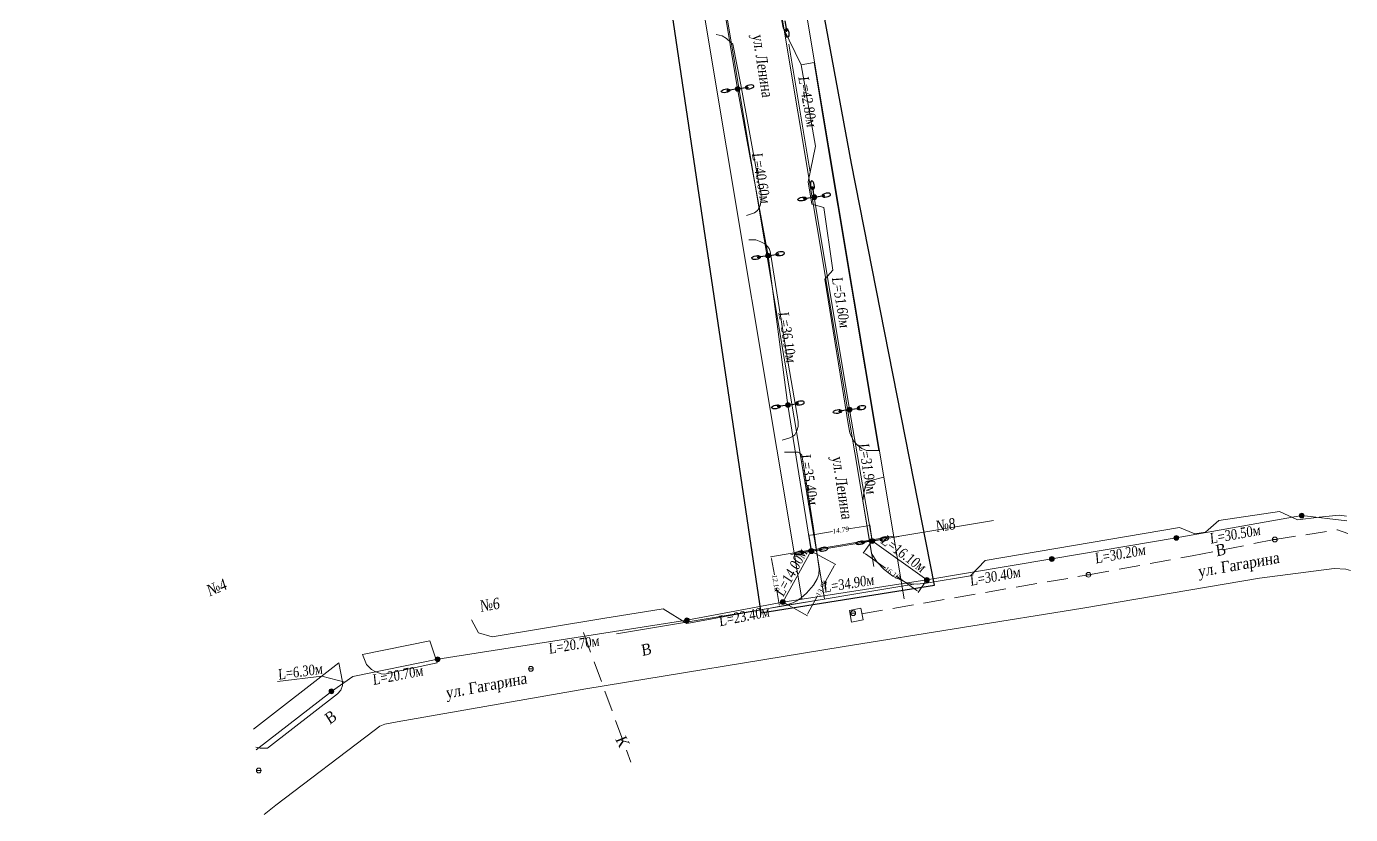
# Model space of a CAD drawing. Extents: x 2474 to 3317, y 1800 to 4862.
# Drawn here: x 2913 to 3230, y 1800.3 to 1989.1 of the extents above; entities that cross this region are included whole.
import ezdxf

# ---------------------------------------------------------------- set-up
doc = ezdxf.new("R2010")
doc.units = 0
doc.header["$MEASUREMENT"] = 0
doc.linetypes.add('DASHED2', pattern=[0.375, 0.25, -0.125])
for name, color, linetype in [('DLXLUM01', 2, 'Continuous'), ('DLXLUM02', 4, 'Continuous'), ('DLXLUM03', 3, 'Continuous'), ('DLXLUMEX', 2, 'Continuous'), ('DLXSCENE', 7, 'Continuous')]:
    doc.layers.add(name, color=color, linetype=linetype)
doc.layers.add('ОСВЕЩЕНИЕ', color=7, linetype='Continuous', lineweight=15)
doc.layers.add('ситуация', color=7, linetype='Continuous', lineweight=15)
doc.styles.add('стиль2', font='times.ttf', dxfattribs={"width": 0.85, "oblique": 5, "height": 1.15})

# ---------------------------------------------------------------- blocks, each defined once
blk = doc.blocks.new('*U0')
for p, q in [((0.16, 0.11), (-0.19, 0.06)), ((-0.19, 0.06), (0.16, 0.11)), ((-0.19, 0.06), (-0.16, -0.11)), ((-0.15, 0.06), (-0.19, 0.06)), ((-0.16, -0.11), (-0.19, 0.06)), ((-0.19, 0.06), (-0.15, 0.06)), ((0.2, 0.12), (-0.15, 0.06)), ((-0.15, 0.06), (0.2, 0.12)), ((-0.15, 0.06), (-0.12, -0.11)), ((-0.12, -0.11), (-0.15, 0.06)), ((0.16, 0.11), (0.2, 0.12)), ((0.2, 0.12), (0.16, 0.11)), ((0.19, -0.06), (0.16, 0.11)), ((0.16, 0.11), (0.19, -0.06)), ((0.23, -0.05), (0.2, 0.12)), ((0.2, 0.12), (0.23, -0.05)), ((-0.16, -0.11), (0.19, -0.06)), ((0.19, -0.06), (-0.16, -0.11)), ((-0.16, -0.11), (-0.12, -0.11)), ((-0.12, -0.11), (-0.16, -0.11)), ((-0.12, -0.11), (0.23, -0.05)), ((0.23, -0.05), (-0.12, -0.11)), ((0.19, -0.06), (0.23, -0.05)), ((0.23, -0.05), (0.19, -0.06))]:
    blk.add_line(p, q)
at = {"color": 1}
blk.add_line((0.04, 0.01), (0.12, -0.49), dxfattribs=at)
at = {"layer": 'DLXLUMEX', "color": 7}
blk.add_text('3', height=0.1, dxfattribs=at).set_placement((0, 0))
blk = doc.blocks.new('*U111')
for p, q in [((0.12, 0.11), (-0.23, 0.05)), ((-0.23, 0.05), (0.12, 0.11)), ((-0.19, 0.05), (-0.23, 0.05)), ((-0.23, 0.05), (-0.2, -0.12)), ((-0.23, 0.05), (-0.19, 0.05)), ((-0.2, -0.12), (-0.23, 0.05)), ((0.16, 0.11), (-0.19, 0.05)), ((-0.19, 0.05), (0.16, 0.11)), ((-0.19, 0.05), (-0.16, -0.11)), ((-0.16, -0.11), (-0.19, 0.05)), ((0.16, 0.11), (0.12, 0.11)), ((0.15, -0.06), (0.12, 0.11)), ((0.12, 0.11), (0.16, 0.11)), ((0.12, 0.11), (0.15, -0.06)), ((0.19, -0.05), (0.16, 0.11)), ((0.16, 0.11), (0.19, -0.05)), ((-0.2, -0.12), (0.15, -0.06)), ((0.15, -0.06), (-0.2, -0.12)), ((-0.16, -0.11), (-0.2, -0.12)), ((-0.2, -0.12), (-0.16, -0.11)), ((-0.16, -0.11), (0.19, -0.05)), ((0.19, -0.05), (-0.16, -0.11)), ((0.15, -0.06), (0.19, -0.05)), ((0.19, -0.05), (0.15, -0.06))]:
    blk.add_line(p, q)
at = {"color": 1}
blk.add_line((-0.04, -0.01), (-0.12, 0.49), dxfattribs=at)
at = {"layer": 'DLXLUMEX', "color": 7}
blk.add_text('2', height=0.1, dxfattribs=at).set_placement((0, 0))
blk = doc.blocks.new('*U220')
for p, q in [((0.16, 0.11), (-0.19, 0.06)), ((-0.19, 0.06), (0.16, 0.11)), ((-0.19, 0.06), (-0.16, -0.11)), ((-0.15, 0.06), (-0.19, 0.06)), ((-0.16, -0.11), (-0.19, 0.06)), ((-0.19, 0.06), (-0.15, 0.06)), ((0.2, 0.12), (-0.15, 0.06)), ((-0.15, 0.06), (0.2, 0.12)), ((-0.15, 0.06), (-0.12, -0.11)), ((-0.12, -0.11), (-0.15, 0.06)), ((0.16, 0.11), (0.2, 0.12)), ((0.2, 0.12), (0.16, 0.11)), ((0.19, -0.06), (0.16, 0.11)), ((0.16, 0.11), (0.19, -0.06)), ((0.23, -0.05), (0.2, 0.12)), ((0.2, 0.12), (0.23, -0.05)), ((-0.16, -0.11), (0.19, -0.06)), ((0.19, -0.06), (-0.16, -0.11)), ((-0.16, -0.11), (-0.12, -0.11)), ((-0.12, -0.11), (-0.16, -0.11)), ((-0.12, -0.11), (0.23, -0.05)), ((0.23, -0.05), (-0.12, -0.11)), ((0.19, -0.06), (0.23, -0.05)), ((0.23, -0.05), (0.19, -0.06))]:
    blk.add_line(p, q)
at = {"color": 1}
blk.add_line((0.04, 0.01), (0.12, -0.49), dxfattribs=at)
at = {"layer": 'DLXLUMEX', "color": 7}
blk.add_text('2', height=0.1, dxfattribs=at).set_placement((0, 0))
blk = doc.blocks.new('*U231')
for p, q in [((0.12, 0.11), (-0.23, 0.05)), ((-0.23, 0.05), (0.12, 0.11)), ((-0.23, 0.05), (-0.2, -0.12)), ((-0.19, 0.05), (-0.23, 0.05)), ((-0.23, 0.05), (-0.19, 0.05)), ((-0.2, -0.12), (-0.23, 0.05)), ((0.16, 0.11), (-0.19, 0.05)), ((-0.19, 0.05), (0.16, 0.11)), ((-0.19, 0.05), (-0.16, -0.11)), ((-0.16, -0.11), (-0.19, 0.05)), ((0.16, 0.11), (0.12, 0.11)), ((0.15, -0.06), (0.12, 0.11)), ((0.12, 0.11), (0.16, 0.11)), ((0.12, 0.11), (0.15, -0.06)), ((0.19, -0.05), (0.16, 0.11)), ((0.16, 0.11), (0.19, -0.05)), ((-0.2, -0.12), (0.15, -0.06)), ((0.15, -0.06), (-0.2, -0.12)), ((-0.16, -0.11), (-0.2, -0.12)), ((-0.2, -0.12), (-0.16, -0.11)), ((-0.16, -0.11), (0.19, -0.05)), ((0.19, -0.05), (-0.16, -0.11)), ((0.15, -0.06), (0.19, -0.05)), ((0.19, -0.05), (0.15, -0.06))]:
    blk.add_line(p, q)
at = {"color": 1}
blk.add_line((-0.04, -0.01), (-0.12, 0.49), dxfattribs=at)
at = {"layer": 'DLXLUMEX', "color": 7}
blk.add_text('3', height=0.1, dxfattribs=at).set_placement((0, 0))
blk = doc.blocks.new('*U242')
for p, q in [((0.16, 0.11), (-0.19, 0.06)), ((-0.19, 0.06), (0.16, 0.11)), ((-0.19, 0.06), (-0.16, -0.11)), ((-0.15, 0.06), (-0.19, 0.06)), ((-0.16, -0.11), (-0.19, 0.06)), ((-0.19, 0.06), (-0.15, 0.06)), ((0.2, 0.12), (-0.15, 0.06)), ((-0.15, 0.06), (0.2, 0.12)), ((-0.15, 0.06), (-0.12, -0.11)), ((-0.12, -0.11), (-0.15, 0.06)), ((0.16, 0.11), (0.2, 0.12)), ((0.2, 0.12), (0.16, 0.11)), ((0.19, -0.06), (0.16, 0.11)), ((0.16, 0.11), (0.19, -0.06)), ((0.23, -0.05), (0.2, 0.12)), ((0.2, 0.12), (0.23, -0.05)), ((-0.16, -0.11), (0.19, -0.06)), ((0.19, -0.06), (-0.16, -0.11)), ((-0.16, -0.11), (-0.12, -0.11)), ((-0.12, -0.11), (-0.16, -0.11)), ((-0.12, -0.11), (0.23, -0.05)), ((0.23, -0.05), (-0.12, -0.11)), ((0.19, -0.06), (0.23, -0.05)), ((0.23, -0.05), (0.19, -0.06))]:
    blk.add_line(p, q)
at = {"color": 1}
blk.add_line((0.04, 0.01), (0.12, -0.49), dxfattribs=at)
at = {"layer": 'DLXLUMEX', "color": 7}
blk.add_text('2', height=0.1, dxfattribs=at).set_placement((0, 0))
blk = doc.blocks.new('*U253')
for p, q in [((0.12, 0.11), (-0.23, 0.05)), ((-0.23, 0.05), (0.12, 0.11)), ((-0.23, 0.05), (-0.2, -0.12)), ((-0.19, 0.05), (-0.23, 0.05)), ((-0.23, 0.05), (-0.19, 0.05)), ((-0.2, -0.12), (-0.23, 0.05)), ((0.16, 0.11), (-0.19, 0.05)), ((-0.19, 0.05), (0.16, 0.11)), ((-0.19, 0.05), (-0.16, -0.11)), ((-0.16, -0.11), (-0.19, 0.05)), ((0.16, 0.11), (0.12, 0.11)), ((0.15, -0.06), (0.12, 0.11)), ((0.12, 0.11), (0.16, 0.11)), ((0.12, 0.11), (0.15, -0.06)), ((0.19, -0.05), (0.16, 0.11)), ((0.16, 0.11), (0.19, -0.05)), ((-0.2, -0.12), (0.15, -0.06)), ((0.15, -0.06), (-0.2, -0.12)), ((-0.16, -0.11), (-0.2, -0.12)), ((-0.2, -0.12), (-0.16, -0.11)), ((-0.16, -0.11), (0.19, -0.05)), ((0.19, -0.05), (-0.16, -0.11)), ((0.15, -0.06), (0.19, -0.05)), ((0.19, -0.05), (0.15, -0.06))]:
    blk.add_line(p, q)
at = {"color": 1}
blk.add_line((-0.04, -0.01), (-0.12, 0.49), dxfattribs=at)
at = {"layer": 'DLXLUMEX', "color": 7}
blk.add_text('3', height=0.1, dxfattribs=at).set_placement((0, 0))
blk = doc.blocks.new('*U264')
for p, q in [((0.16, 0.11), (-0.19, 0.06)), ((-0.19, 0.06), (0.16, 0.11)), ((-0.19, 0.06), (-0.16, -0.11)), ((-0.15, 0.06), (-0.19, 0.06)), ((-0.16, -0.11), (-0.19, 0.06)), ((-0.19, 0.06), (-0.15, 0.06)), ((0.2, 0.12), (-0.15, 0.06)), ((-0.15, 0.06), (0.2, 0.12)), ((-0.15, 0.06), (-0.12, -0.11)), ((-0.12, -0.11), (-0.15, 0.06)), ((0.16, 0.11), (0.2, 0.12)), ((0.2, 0.12), (0.16, 0.11)), ((0.19, -0.06), (0.16, 0.11)), ((0.16, 0.11), (0.19, -0.06)), ((0.23, -0.05), (0.2, 0.12)), ((0.2, 0.12), (0.23, -0.05)), ((-0.16, -0.11), (0.19, -0.06)), ((0.19, -0.06), (-0.16, -0.11)), ((-0.16, -0.11), (-0.12, -0.11)), ((-0.12, -0.11), (-0.16, -0.11)), ((-0.12, -0.11), (0.23, -0.05)), ((0.23, -0.05), (-0.12, -0.11)), ((0.19, -0.06), (0.23, -0.05)), ((0.23, -0.05), (0.19, -0.06))]:
    blk.add_line(p, q)
at = {"color": 1}
blk.add_line((0.04, 0.01), (0.12, -0.49), dxfattribs=at)
at = {"layer": 'DLXLUMEX', "color": 7}
blk.add_text('3', height=0.1, dxfattribs=at).set_placement((0, 0))
blk = doc.blocks.new('*U275')
for p, q in [((0.12, 0.11), (-0.23, 0.05)), ((-0.23, 0.05), (0.12, 0.11)), ((-0.19, 0.05), (-0.23, 0.05)), ((-0.23, 0.05), (-0.2, -0.12)), ((-0.23, 0.05), (-0.19, 0.05)), ((-0.2, -0.12), (-0.23, 0.05)), ((0.16, 0.11), (-0.19, 0.05)), ((-0.19, 0.05), (0.16, 0.11)), ((-0.19, 0.05), (-0.16, -0.11)), ((-0.16, -0.11), (-0.19, 0.05)), ((0.16, 0.11), (0.12, 0.11)), ((0.15, -0.06), (0.12, 0.11)), ((0.12, 0.11), (0.16, 0.11)), ((0.12, 0.11), (0.15, -0.06)), ((0.19, -0.05), (0.16, 0.11)), ((0.16, 0.11), (0.19, -0.05)), ((-0.2, -0.12), (0.15, -0.06)), ((0.15, -0.06), (-0.2, -0.12)), ((-0.16, -0.11), (-0.2, -0.12)), ((-0.2, -0.12), (-0.16, -0.11)), ((-0.16, -0.11), (0.19, -0.05)), ((0.19, -0.05), (-0.16, -0.11)), ((0.15, -0.06), (0.19, -0.05)), ((0.19, -0.05), (0.15, -0.06))]:
    blk.add_line(p, q)
at = {"color": 1}
blk.add_line((-0.04, -0.01), (-0.12, 0.49), dxfattribs=at)
at = {"layer": 'DLXLUMEX', "color": 7}
blk.add_text('2', height=0.1, dxfattribs=at).set_placement((0, 0))
blk = doc.blocks.new('*U286')
for p, q in [((0.24, 0.12), (-0.27, 0.04)), ((-0.27, 0.04), (0.24, 0.12)), ((-0.23, 0.05), (-0.27, 0.04)), ((-0.27, 0.04), (-0.23, 0.05)), ((-0.27, 0.04), (-0.24, -0.12)), ((-0.24, -0.12), (-0.27, 0.04)), ((0.28, 0.13), (-0.23, 0.05)), ((-0.23, 0.05), (0.28, 0.13)), ((-0.23, 0.05), (-0.21, -0.12)), ((-0.21, -0.12), (-0.23, 0.05)), ((0.24, 0.12), (0.28, 0.13)), ((0.28, 0.13), (0.24, 0.12)), ((0.27, -0.04), (0.24, 0.12)), ((0.24, 0.12), (0.27, -0.04)), ((0.31, -0.04), (0.28, 0.13)), ((0.28, 0.13), (0.31, -0.04)), ((-0.24, -0.12), (0.27, -0.04)), ((0.27, -0.04), (-0.24, -0.12)), ((-0.24, -0.12), (-0.21, -0.12)), ((-0.21, -0.12), (-0.24, -0.12)), ((-0.21, -0.12), (0.31, -0.04)), ((0.31, -0.04), (-0.21, -0.12)), ((0.27, -0.04), (0.31, -0.04)), ((0.31, -0.04), (0.27, -0.04))]:
    blk.add_line(p, q)
at = {"color": 1}
blk.add_line((0.04, 0.01), (0.12, -0.49), dxfattribs=at)
at = {"layer": 'DLXLUMEX', "color": 7}
blk.add_text('1', height=0.1, dxfattribs=at).set_placement((0, 0))
blk = doc.blocks.new('*U1')
for p, q in [((0.12, 0.11), (-0.23, 0.05)), ((-0.23, 0.05), (0.12, 0.11)), ((-0.19, 0.05), (-0.23, 0.05)), ((-0.23, 0.05), (-0.2, -0.12)), ((-0.23, 0.05), (-0.19, 0.05)), ((-0.2, -0.12), (-0.23, 0.05)), ((0.16, 0.11), (-0.19, 0.05)), ((-0.19, 0.05), (0.16, 0.11)), ((-0.19, 0.05), (-0.16, -0.11)), ((-0.16, -0.11), (-0.19, 0.05)), ((0.16, 0.11), (0.12, 0.11)), ((0.15, -0.06), (0.12, 0.11)), ((0.12, 0.11), (0.16, 0.11)), ((0.12, 0.11), (0.15, -0.06)), ((0.19, -0.05), (0.16, 0.11)), ((0.16, 0.11), (0.19, -0.05)), ((-0.2, -0.12), (0.15, -0.06)), ((0.15, -0.06), (-0.2, -0.12)), ((-0.16, -0.11), (-0.2, -0.12)), ((-0.2, -0.12), (-0.16, -0.11)), ((-0.16, -0.11), (0.19, -0.05)), ((0.19, -0.05), (-0.16, -0.11)), ((0.15, -0.06), (0.19, -0.05)), ((0.19, -0.05), (0.15, -0.06))]:
    blk.add_line(p, q)
at = {"color": 1}
blk.add_line((-0.04, -0.01), (-0.12, 0.49), dxfattribs=at)
at = {"layer": 'DLXLUMEX', "color": 7}
blk.add_text('2', height=0.1, dxfattribs=at).set_placement((0, 0))
blk = doc.blocks.new('*U12')
for p, q in [((0.16, 0.11), (-0.19, 0.06)), ((-0.19, 0.06), (0.16, 0.11)), ((-0.19, 0.06), (-0.16, -0.11)), ((-0.15, 0.06), (-0.19, 0.06)), ((-0.16, -0.11), (-0.19, 0.06)), ((-0.19, 0.06), (-0.15, 0.06)), ((0.2, 0.12), (-0.15, 0.06)), ((-0.15, 0.06), (0.2, 0.12)), ((-0.15, 0.06), (-0.12, -0.11)), ((-0.12, -0.11), (-0.15, 0.06)), ((0.16, 0.11), (0.2, 0.12)), ((0.2, 0.12), (0.16, 0.11)), ((0.19, -0.06), (0.16, 0.11)), ((0.16, 0.11), (0.19, -0.06)), ((0.23, -0.05), (0.2, 0.12)), ((0.2, 0.12), (0.23, -0.05)), ((-0.16, -0.11), (0.19, -0.06)), ((0.19, -0.06), (-0.16, -0.11)), ((-0.16, -0.11), (-0.12, -0.11)), ((-0.12, -0.11), (-0.16, -0.11)), ((-0.12, -0.11), (0.23, -0.05)), ((0.23, -0.05), (-0.12, -0.11)), ((0.19, -0.06), (0.23, -0.05)), ((0.23, -0.05), (0.19, -0.06))]:
    blk.add_line(p, q)
at = {"color": 1}
blk.add_line((0.04, 0.01), (0.12, -0.49), dxfattribs=at)
at = {"layer": 'DLXLUMEX', "color": 7}
blk.add_text('2', height=0.1, dxfattribs=at).set_placement((0, 0))
blk = doc.blocks.new('*U23')
for p, q in [((0.05, 0.23), (-0.12, 0.2)), ((-0.12, 0.2), (0.05, 0.23)), ((-0.12, 0.2), (-0.06, -0.15)), ((-0.11, 0.16), (-0.12, 0.2)), ((-0.12, 0.2), (-0.11, 0.16)), ((-0.06, -0.15), (-0.12, 0.2)), ((0.06, 0.19), (-0.11, 0.16)), ((-0.11, 0.16), (0.06, 0.19)), ((-0.11, 0.16), (-0.06, -0.19)), ((-0.06, -0.19), (-0.11, 0.16)), ((0.06, 0.19), (0.05, 0.23)), ((0.05, 0.23), (0.06, 0.19)), ((0.1, -0.13), (0.05, 0.23)), ((0.05, 0.23), (0.1, -0.13)), ((0.11, -0.16), (0.06, 0.19)), ((0.06, 0.19), (0.11, -0.16)), ((-0.06, -0.15), (0.1, -0.13)), ((0.1, -0.13), (-0.06, -0.15)), ((-0.06, -0.15), (-0.06, -0.19)), ((-0.06, -0.19), (-0.06, -0.15)), ((-0.06, -0.19), (0.11, -0.16)), ((0.11, -0.16), (-0.06, -0.19)), ((0.11, -0.16), (0.1, -0.13)), ((0.1, -0.13), (0.11, -0.16))]:
    blk.add_line(p, q)
at = {"color": 1}
blk.add_line((-0.01, 0.04), (0.49, 0.11), dxfattribs=at)
at = {"layer": 'DLXLUMEX', "color": 7}
blk.add_text('3', height=0.1, dxfattribs=at).set_placement((0, 0))
blk = doc.blocks.new('*U34')
for p, q in [((0.25, 0.13), (-0.28, 0.04)), ((-0.28, 0.04), (0.25, 0.13)), ((-0.25, 0.05), (-0.28, 0.04)), ((-0.28, 0.04), (-0.25, 0.05)), ((-0.28, 0.04), (-0.25, -0.13)), ((-0.25, -0.13), (-0.28, 0.04)), ((0.28, 0.13), (-0.25, 0.05)), ((-0.25, 0.05), (0.28, 0.13)), ((-0.25, 0.05), (-0.22, -0.12)), ((-0.22, -0.12), (-0.25, 0.05)), ((0.28, -0.04), (0.25, 0.13)), ((0.25, 0.13), (0.28, 0.13)), ((0.28, 0.13), (0.25, 0.13)), ((0.25, 0.13), (0.28, -0.04)), ((0.31, -0.04), (0.28, 0.13)), ((0.28, 0.13), (0.31, -0.04)), ((-0.25, -0.13), (0.28, -0.04)), ((0.28, -0.04), (-0.25, -0.13)), ((-0.25, -0.13), (-0.22, -0.12)), ((-0.22, -0.12), (-0.25, -0.13)), ((-0.22, -0.12), (0.31, -0.04)), ((0.31, -0.04), (-0.22, -0.12)), ((0.28, -0.04), (0.31, -0.04)), ((0.31, -0.04), (0.28, -0.04))]:
    blk.add_line(p, q)
at = {"color": 1}
blk.add_line((0.03, 0), (0.11, -0.49), dxfattribs=at)
at = {"layer": 'DLXLUMEX', "color": 7}
blk.add_text('1', height=0.1, dxfattribs=at).set_placement((0, 0))
blk = doc.blocks.new('*U45')
for p, q in [((0.12, 0.11), (-0.23, 0.05)), ((-0.23, 0.05), (0.12, 0.11)), ((-0.19, 0.05), (-0.23, 0.05)), ((-0.23, 0.05), (-0.2, -0.12)), ((-0.23, 0.05), (-0.19, 0.05)), ((-0.2, -0.12), (-0.23, 0.05)), ((0.16, 0.11), (-0.19, 0.05)), ((-0.19, 0.05), (0.16, 0.11)), ((-0.19, 0.05), (-0.16, -0.11)), ((-0.16, -0.11), (-0.19, 0.05)), ((0.16, 0.11), (0.12, 0.11)), ((0.15, -0.06), (0.12, 0.11)), ((0.12, 0.11), (0.16, 0.11)), ((0.12, 0.11), (0.15, -0.06)), ((0.19, -0.05), (0.16, 0.11)), ((0.16, 0.11), (0.19, -0.05)), ((-0.2, -0.12), (0.15, -0.06)), ((0.15, -0.06), (-0.2, -0.12)), ((-0.16, -0.11), (-0.2, -0.12)), ((-0.2, -0.12), (-0.16, -0.11)), ((-0.16, -0.11), (0.19, -0.05)), ((0.19, -0.05), (-0.16, -0.11)), ((0.15, -0.06), (0.19, -0.05)), ((0.19, -0.05), (0.15, -0.06))]:
    blk.add_line(p, q)
at = {"color": 1}
blk.add_line((-0.04, -0.01), (-0.12, 0.49), dxfattribs=at)
at = {"layer": 'DLXLUMEX', "color": 7}
blk.add_text('2', height=0.1, dxfattribs=at).set_placement((0, 0))
blk = doc.blocks.new('*U187')
for p, q in [((0.2, 0.12), (-0.31, 0.03)), ((-0.31, 0.03), (0.2, 0.12)), ((-0.27, 0.04), (-0.31, 0.03)), ((-0.31, 0.03), (-0.27, 0.04)), ((-0.31, 0.03), (-0.28, -0.13)), ((-0.28, -0.13), (-0.31, 0.03)), ((0.24, 0.13), (-0.27, 0.04)), ((-0.27, 0.04), (0.24, 0.13)), ((-0.27, 0.04), (-0.24, -0.13)), ((-0.24, -0.13), (-0.27, 0.04)), ((0.24, 0.13), (0.2, 0.12)), ((0.2, 0.12), (0.24, 0.13)), ((0.23, -0.05), (0.2, 0.12)), ((0.2, 0.12), (0.23, -0.05)), ((0.27, -0.04), (0.24, 0.13)), ((0.24, 0.13), (0.27, -0.04)), ((-0.28, -0.13), (0.23, -0.05)), ((0.23, -0.05), (-0.28, -0.13)), ((-0.24, -0.13), (-0.28, -0.13)), ((-0.28, -0.13), (-0.24, -0.13)), ((-0.24, -0.13), (0.27, -0.04)), ((0.27, -0.04), (-0.24, -0.13)), ((0.23, -0.05), (0.27, -0.04)), ((0.27, -0.04), (0.23, -0.05))]:
    blk.add_line(p, q)
at = {"color": 1}
blk.add_line((-0.04, -0.01), (-0.12, 0.49), dxfattribs=at)
at = {"layer": 'DLXLUMEX', "color": 7}
blk.add_text('1', height=0.1, dxfattribs=at).set_placement((0, 0))
blk = doc.blocks.new('*U188')
for p, q in [((0.05, 0.19), (-0.11, 0.16)), ((-0.11, 0.16), (0.05, 0.19)), ((-0.11, 0.16), (-0.05, -0.19)), ((-0.05, -0.19), (-0.11, 0.16)), ((-0.11, 0.16), (-0.11, 0.12)), ((-0.11, 0.12), (-0.11, 0.16)), ((0.06, 0.15), (-0.11, 0.12)), ((-0.11, 0.12), (0.06, 0.15)), ((-0.11, 0.12), (-0.05, -0.23)), ((-0.05, -0.23), (-0.11, 0.12)), ((0.11, -0.16), (0.05, 0.19)), ((0.06, 0.15), (0.05, 0.19)), ((0.05, 0.19), (0.11, -0.16)), ((0.05, 0.19), (0.06, 0.15)), ((0.12, -0.2), (0.06, 0.15)), ((0.06, 0.15), (0.12, -0.2)), ((-0.05, -0.19), (0.11, -0.16)), ((0.11, -0.16), (-0.05, -0.19)), ((-0.05, -0.19), (-0.05, -0.23)), ((-0.05, -0.23), (-0.05, -0.19)), ((-0.05, -0.23), (0.12, -0.2)), ((0.12, -0.2), (-0.05, -0.23)), ((0.11, -0.16), (0.12, -0.2)), ((0.12, -0.2), (0.11, -0.16))]:
    blk.add_line(p, q)
at = {"color": 1}
blk.add_line((0.01, -0.04), (-0.49, -0.12), dxfattribs=at)
at = {"layer": 'DLXLUMEX', "color": 7}
blk.add_text('3', height=0.1, dxfattribs=at).set_placement((0, 0))
blk = doc.blocks.new('*U218')
for p, q in [((3110.56, 1956.31), (3085.4, 2091.91)), ((3064.23, 2014.6), (3088.78, 1848.62)), ((3130.38, 1855.24), (3110.56, 1956.31)), ((3088.78, 1848.62), (3130.38, 1855.24))]:
    blk.add_line(p, q)

msp = doc.modelspace()

# ---------------------------------------------------------------- hatches: boundary and pattern name
at = {"layer": 'ОСВЕЩЕНИЕ', "linetype": 'Continuous', "lineweight": 18}
h = msp.add_hatch(color=7, dxfattribs=at)
edge = h.paths.add_edge_path()
edge.add_arc((3083.26, 1974.18), 0.572, 0, 360)
h = msp.add_hatch(color=7, dxfattribs=at)
edge = h.paths.add_edge_path()
edge.add_arc((3101.62, 1948.24), 0.572, 0, 360)
h = msp.add_hatch(color=7, dxfattribs=at)
edge = h.paths.add_edge_path()
edge.add_arc((3090.54, 1934.21), 0.572, 0, 360)
h = msp.add_hatch(color=7, dxfattribs=at)
edge = h.paths.add_edge_path()
edge.add_arc((3095.31, 1898.43), 0.572, 0, 360)
h = msp.add_hatch(color=7, dxfattribs=at)
edge = h.paths.add_edge_path()
edge.add_arc((3110.04, 1897.32), 0.572, 0, 360)
h = msp.add_hatch(color=7, dxfattribs=at)
edge = h.paths.add_edge_path()
edge.add_arc((3218.34, 1871.93), 0.572, 0, 360)
h = msp.add_hatch(color=7, dxfattribs=at)
edge = h.paths.add_edge_path()
edge.add_arc((3115.45, 1865.85), 0.572, 0, 360)
h = msp.add_hatch(color=7, dxfattribs=at)
edge = h.paths.add_edge_path()
edge.add_arc((3188.29, 1866.59), 0.572, 0, 360)
h = msp.add_hatch(color=7, dxfattribs=at)
edge = h.paths.add_edge_path()
edge.add_arc((3100.83, 1863.46), 0.572, 0, 360)
h = msp.add_hatch(color=7, dxfattribs=at)
edge = h.paths.add_edge_path()
edge.add_arc((3158.5, 1861.54), 0.572, 0, 360)
h = msp.add_hatch(color=7, dxfattribs=at)
edge = h.paths.add_edge_path()
edge.add_arc((3128.56, 1856.5), 0.572, 0, 360)
h = msp.add_hatch(color=7, dxfattribs=at)
edge = h.paths.add_edge_path()
edge.add_arc((3094.09, 1851.2), 0.572, 0, 360)
h = msp.add_hatch(color=7, dxfattribs=at)
edge = h.paths.add_edge_path()
edge.add_arc((3071.11, 1846.86), 0.572, 0, 360)
h = msp.add_hatch(color=7, dxfattribs=at)
edge = h.paths.add_edge_path()
edge.add_arc((3011.44, 1837.51), 0.572, 0, 360)
h = msp.add_hatch(color=7, dxfattribs=at)
edge = h.paths.add_edge_path()
edge.add_arc((2986, 1829.82), 0.572, 0, 360)

# ---------------------------------------------------------------- linework, layer by layer
at = {"layer": 'ОСВЕЩЕНИЕ', "color": 1, "linetype": 'Continuous'}
for p, q in [((3083.26, 1974.18), (3074.49, 2027.16)), ((3095.53, 1984.89), (3100.64, 1954.2)), ((3090.54, 1934.21), (3083.26, 1974.18)), ((3101.62, 1948.24), (3110.04, 1897.32)), ((3095.31, 1898.43), (3090.54, 1934.21)), ((3100.83, 1863.46), (3095.31, 1898.43)), ((3110.04, 1897.32), (3115.45, 1865.85))]:
    msp.add_line(p, q, dxfattribs=at)
at = {"layer": 'ОСВЕЩЕНИЕ', "color": 7, "linetype": 'Continuous'}
for p, q in [((3188.29, 1866.59), (3218.34, 1871.93)), ((3218.34, 1871.93), (3229.12, 1870.69)), ((3128.56, 1856.5), (3115.45, 1865.85)), ((3158.5, 1861.54), (3188.29, 1866.59)), ((3094.09, 1851.2), (3100.83, 1863.46)), ((3128.56, 1856.5), (3158.5, 1861.54)), ((3094.09, 1851.2), (3128.56, 1856.5)), ((3071.11, 1846.86), (3094.09, 1851.2)), ((3011.44, 1837.51), (3071.11, 1846.86)), ((2991.14, 1833.37), (3011.44, 1837.51)), ((2973.09, 1832.21), (2983.66, 1833.45)), ((2983.66, 1833.45), (2989.17, 1832.01)), ((2986, 1829.82), (2991.14, 1833.37)), ((2967.97, 1815.82), (2986, 1829.82))]:
    msp.add_line(p, q, dxfattribs=at)
at = {"layer": 'ОСВЕЩЕНИЕ', "color": 7, "linetype": 'Continuous', "lineweight": 18}
for centre in [(3083.26, 1974.18), (3083.26, 1974.18), (3101.62, 1948.24), (3101.62, 1948.24), (3101.62, 1948.24), (3101.62, 1948.24), (3101.62, 1948.24), (3101.62, 1948.24), (3090.54, 1934.21), (3090.54, 1934.21), (3090.54, 1934.21), (3090.54, 1934.21), (3090.54, 1934.21), (3090.54, 1934.21), (3095.31, 1898.43), (3095.31, 1898.43), (3095.31, 1898.43), (3095.31, 1898.43), (3095.31, 1898.43), (3095.31, 1898.43), (3110.04, 1897.32), (3110.04, 1897.32), (3110.04, 1897.32), (3110.04, 1897.32), (3110.04, 1897.32), (3110.04, 1897.32), (3218.34, 1871.93), (3218.34, 1871.93), (3115.45, 1865.85), (3115.45, 1865.85), (3115.45, 1865.85), (3115.45, 1865.85), (3115.51, 1865.86), (3115.51, 1865.86), (3115.51, 1865.86), (3115.51, 1865.86), (3188.29, 1866.59), (3188.29, 1866.59), (3100.83, 1863.46), (3100.83, 1863.46), (3100.93, 1863.41), (3100.93, 1863.41), (3100.93, 1863.41), (3100.93, 1863.41), (3158.5, 1861.54), (3158.5, 1861.54), (3128.56, 1856.5), (3128.56, 1856.5), (3094.09, 1851.2), (3094.09, 1851.2), (3071.11, 1846.86), (3071.11, 1846.86), (3011.44, 1837.51), (3011.44, 1837.51), (2986, 1829.82), (2986, 1829.82)]:
    msp.add_circle(centre, 0.572, dxfattribs=at)
at = {"layer": 'ситуация', "color": 4}
for p, q in [((3098.64, 1851.95), (2595.93, 4861.51)), ((3098.64, 1851.95), (2595.93, 4861.51)), ((3104.02, 1851.95), (2601.35, 4861.27)), ((3115.86, 1859.76), (2614.6, 4860.67)), ((3115.86, 1859.76), (2614.6, 4860.67)), ((3123.17, 1851.95), (2620.65, 4860.4)), ((3123.17, 1851.95), (2620.65, 4860.4)), ((3096.79, 1863.01), (3120.66, 1867)), ((3101.96, 1863.87), (3091.15, 1862.07)), ((3091.4, 1861.6), (3092.05, 1857.76)), ((3054.23, 1843.63), (3125.48, 1855.53)), ((3093.23, 1850.66), (3092.59, 1854.5)), ((3103.95, 1851.94), (3093.14, 1850.13))]:
    msp.add_line(p, q, dxfattribs=at)
at = {"layer": 'ситуация', "color": 7, "linetype": 'Continuous', "lineweight": 18}
for p, q in [((3094.14, 1988.8), (3085.14, 2038.2)), ((3098.46, 1979.97), (3094.14, 1988.8)), ((3078.12, 1987.18), (3079.52, 1986.87)), ((3079.52, 1986.87), (3080.61, 1986.22)), ((3080.61, 1986.22), (3081.54, 1985.38)), ((3081.54, 1985.38), (3082.1, 1984.88)), ((3082.1, 1984.88), (3083.99, 1975.18)), ((3101.91, 1960.43), (3098.46, 1979.97)), ((3083.99, 1975.18), (3088.01, 1953.23)), ((3100.16, 1951.88), (3101.91, 1960.43)), ((3088.01, 1953.23), (3088.61, 1950.32)), ((3088.61, 1950.32), (3088.89, 1948.92)), ((3101.04, 1946.59), (3100.16, 1951.88)), ((3088.91, 1947.58), (3088.64, 1946.15)), ((3088.89, 1948.92), (3088.91, 1947.58)), ((3087.28, 1944.44), (3085.42, 1943.85)), ((3087.98, 1945.02), (3087.28, 1944.44)), ((3088.64, 1946.15), (3087.98, 1945.02)), ((3103.93, 1945.73), (3101.04, 1946.59)), ((3106.09, 1930.75), (3103.93, 1945.73)), ((3085.97, 1938.01), (3087.64, 1937.98)), ((3087.64, 1937.98), (3088.85, 1937.54)), ((3088.85, 1937.54), (3089.75, 1937.05)), ((3089.75, 1937.05), (3090.36, 1936.5)), ((3090.36, 1936.5), (3090.82, 1935.92)), ((3090.82, 1935.92), (3091.07, 1935.22)), ((3091.07, 1935.22), (3091.2, 1934.31)), ((3091.2, 1934.31), (3094.98, 1910.78)), ((3104.11, 1928.58), (3106.09, 1930.75)), ((3109.79, 1893.4), (3104.11, 1928.58)), ((3094.98, 1910.78), (3097.48, 1895.99)), ((3097.48, 1895.99), (3097.76, 1894.41)), ((3097.72, 1893.29), (3097.43, 1892.28)), ((3097.76, 1894.41), (3097.72, 1893.29)), ((3110.1, 1891.79), (3109.79, 1893.4)), ((3095.78, 1890.53), (3093.9, 1889.98)), ((3096.42, 1890.88), (3095.78, 1890.53)), ((3096.93, 1891.31), (3096.42, 1890.88)), ((3097.43, 1892.28), (3096.93, 1891.31)), ((3110.5, 1890.82), (3110.1, 1891.79)), ((3111.11, 1889.79), (3110.5, 1890.82)), ((3112, 1888.77), (3111.11, 1889.79)), ((3094.48, 1887.09), (3097.14, 1887.16)), ((3097.14, 1887.16), (3097.77, 1887.14)), ((3097.77, 1887.14), (3098.09, 1886.93)), ((3098.09, 1886.93), (3098.41, 1886.66)), ((3098.41, 1886.66), (3098.64, 1886.39)), ((3113, 1887.99), (3112, 1888.77)), ((3114.11, 1887.53), (3113, 1887.99)), ((3117.08, 1887.51), (3114.11, 1887.53)), ((3098.64, 1886.39), (3099.27, 1882.57)), ((3099.27, 1882.57), (3101.38, 1869.36)), ((3114.38, 1879.82), (3115.25, 1880.36)), ((3115.25, 1880.36), (3118.18, 1881.14)), ((3113.24, 1875.5), (3113.45, 1877.29)), ((3113.45, 1877.29), (3113.78, 1878.79)), ((3113.78, 1878.79), (3114.38, 1879.82)), ((3113.24, 1875.5), (3115.34, 1862.88)), ((3113.24, 1875.5), (3115.34, 1862.88)), ((3113.24, 1875.5), (3115.34, 1862.88)), ((3195.28, 1867.94), (3198.5, 1870.75)), ((3195.28, 1867.94), (3198.5, 1870.75)), ((3195.28, 1867.94), (3198.5, 1870.75)), ((3198.5, 1870.75), (3212.99, 1872.93)), ((3198.5, 1870.75), (3212.99, 1872.93)), ((3198.5, 1870.75), (3212.99, 1872.93)), ((3212.99, 1872.93), (3217.33, 1870.88)), ((3212.99, 1872.93), (3217.33, 1870.88)), ((3212.99, 1872.93), (3217.33, 1870.88)), ((3217.33, 1870.88), (3222.48, 1871.55)), ((3217.33, 1870.88), (3222.48, 1871.55)), ((3217.33, 1870.88), (3222.48, 1871.55)), ((3222.48, 1871.55), (3227.27, 1872)), ((3222.48, 1871.55), (3227.27, 1872)), ((3222.48, 1871.55), (3227.27, 1872)), ((3227.27, 1872), (3229.04, 1871.83)), ((3227.27, 1872), (3229.04, 1871.83)), ((3227.27, 1872), (3229.04, 1871.83)), ((3102.81, 1859.16), (3101.38, 1869.36)), ((3102.81, 1859.16), (3101.38, 1869.36)), ((3102.81, 1859.16), (3101.38, 1869.36)), ((3142.55, 1861.17), (3189.1, 1869.07)), ((3142.55, 1861.17), (3189.1, 1869.07)), ((3142.55, 1861.17), (3189.1, 1869.07)), ((3189.1, 1869.07), (3192.77, 1867.55)), ((3189.1, 1869.07), (3192.77, 1867.55)), ((3189.1, 1869.07), (3192.77, 1867.55)), ((3192.77, 1867.55), (3195.28, 1867.94)), ((3192.77, 1867.55), (3195.28, 1867.94)), ((3192.77, 1867.55), (3195.28, 1867.94)), ((3211.33, 1866.2), (3212.47, 1866.2)), ((3211.33, 1866.2), (3212.47, 1866.2)), ((3211.33, 1866.2), (3212.47, 1866.2)), ((3115.34, 1862.88), (3116.69, 1860.79)), ((3115.34, 1862.88), (3116.69, 1860.79)), ((3115.34, 1862.88), (3116.69, 1860.79)), ((3138.98, 1857.48), (3142.55, 1861.17)), ((3138.98, 1857.48), (3142.55, 1861.17)), ((3138.98, 1857.48), (3142.55, 1861.17)), ((3102.69, 1857.83), (3102.81, 1859.16)), ((3102.69, 1857.83), (3102.81, 1859.16)), ((3102.69, 1857.83), (3102.81, 1859.16)), ((3116.69, 1860.79), (3118.32, 1858.98)), ((3116.69, 1860.79), (3118.32, 1858.98)), ((3116.69, 1860.79), (3118.32, 1858.98)), ((3118.32, 1858.98), (3120.41, 1857.43)), ((3118.32, 1858.98), (3120.41, 1857.43)), ((3118.32, 1858.98), (3120.41, 1857.43)), ((3208.22, 1856.96), (3226.07, 1859.25)), ((3208.22, 1856.96), (3226.07, 1859.25)), ((3208.22, 1856.96), (3226.07, 1859.25)), ((3226.07, 1859.25), (3228.93, 1859.08)), ((3226.07, 1859.25), (3228.93, 1859.08)), ((3226.07, 1859.25), (3228.93, 1859.08)), ((3228.93, 1859.08), (3230.02, 1858.79)), ((3228.93, 1859.08), (3230.02, 1858.79)), ((3228.93, 1859.08), (3230.02, 1858.79)), ((3099.72, 1853.36), (3101.43, 1855.22)), ((3099.72, 1853.36), (3101.43, 1855.22)), ((3099.72, 1853.36), (3101.43, 1855.22)), ((3101.43, 1855.22), (3102.31, 1856.8)), ((3101.43, 1855.22), (3102.31, 1856.8)), ((3101.43, 1855.22), (3102.31, 1856.8)), ((3102.31, 1856.8), (3102.69, 1857.83)), ((3102.31, 1856.8), (3102.69, 1857.83)), ((3102.31, 1856.8), (3102.69, 1857.83)), ((3120.41, 1857.43), (3123.79, 1855.85)), ((3120.41, 1857.43), (3123.79, 1855.85)), ((3120.41, 1857.43), (3123.79, 1855.85)), ((3123.79, 1855.85), (3124.77, 1855.57)), ((3123.79, 1855.85), (3124.77, 1855.57)), ((3123.79, 1855.85), (3124.77, 1855.57)), ((3124.77, 1855.57), (3126.25, 1855.49)), ((3124.77, 1855.57), (3126.25, 1855.49)), ((3124.77, 1855.57), (3126.25, 1855.49)), ((3126.25, 1855.49), (3128.43, 1855.7)), ((3126.25, 1855.49), (3128.43, 1855.7)), ((3126.25, 1855.49), (3128.43, 1855.7)), ((3128.43, 1855.7), (3138.98, 1857.48)), ((3128.43, 1855.7), (3138.98, 1857.48)), ((3128.43, 1855.7), (3138.98, 1857.48)), ((3165.9, 1849.77), (3208.22, 1856.96)), ((3165.9, 1849.77), (3208.22, 1856.96)), ((3165.9, 1849.77), (3208.22, 1856.96)), ((3166.69, 1857.75), (3167.84, 1857.75)), ((3166.69, 1857.75), (3167.84, 1857.75)), ((3166.69, 1857.75), (3167.84, 1857.75)), ((3097.45, 1851.5), (3098.51, 1852.25)), ((3097.45, 1851.5), (3098.51, 1852.25)), ((3097.45, 1851.5), (3098.51, 1852.25)), ((3098.51, 1852.25), (3099.72, 1853.36)), ((3098.51, 1852.25), (3099.72, 1853.36)), ((3098.51, 1852.25), (3099.72, 1853.36)), ((3050.98, 1847.27), (3065.41, 1849.59)), ((3050.98, 1847.27), (3065.41, 1849.59)), ((3050.98, 1847.27), (3065.41, 1849.59)), ((3065.41, 1849.59), (3071.08, 1846.07)), ((3065.41, 1849.59), (3071.08, 1846.07)), ((3065.41, 1849.59), (3071.08, 1846.07)), ((3071.08, 1846.07), (3094.5, 1850.36)), ((3071.08, 1846.07), (3094.5, 1850.36)), ((3071.08, 1846.07), (3094.5, 1850.36)), ((3094.5, 1850.36), (3096.51, 1851)), ((3094.5, 1850.36), (3096.51, 1851)), ((3094.5, 1850.36), (3096.51, 1851)), ((3096.51, 1851), (3097.45, 1851.5)), ((3096.51, 1851), (3097.45, 1851.5)), ((3096.51, 1851), (3097.45, 1851.5)), ((3108.32, 1840.49), (3165.9, 1849.77)), ((3108.32, 1840.49), (3165.9, 1849.77)), ((3108.32, 1840.49), (3165.9, 1849.77)), ((3110.04, 1849.22), (3112.76, 1849.71)), ((3110.04, 1849.22), (3112.76, 1849.71)), ((3110.04, 1849.22), (3112.76, 1849.71)), ((3110.51, 1846.41), (3110.04, 1849.22)), ((3110.51, 1846.41), (3110.04, 1849.22)), ((3110.51, 1846.41), (3110.04, 1849.22)), ((3110.34, 1848.55), (3111.49, 1848.55)), ((3110.34, 1848.55), (3111.49, 1848.55)), ((3110.34, 1848.55), (3111.49, 1848.55)), ((3112.76, 1849.71), (3113.31, 1846.95)), ((3112.76, 1849.71), (3113.31, 1846.95)), ((3112.76, 1849.71), (3113.31, 1846.95)), ((3019.52, 1846.98), (3021.21, 1843.81)), ((3019.52, 1846.98), (3021.21, 1843.81)), ((3019.52, 1846.98), (3021.21, 1843.81)), ((3024.5, 1842.85), (3050.98, 1847.27)), ((3024.5, 1842.85), (3050.98, 1847.27)), ((3024.5, 1842.85), (3050.98, 1847.27)), ((3113.31, 1846.95), (3110.51, 1846.41)), ((3113.31, 1846.95), (3110.51, 1846.41)), ((3113.31, 1846.95), (3110.51, 1846.41)), ((3021.21, 1843.81), (3024.5, 1842.85)), ((3021.21, 1843.81), (3024.5, 1842.85)), ((3021.21, 1843.81), (3024.5, 1842.85)), ((3009.52, 1841.89), (2993.41, 1838.62)), ((3009.52, 1841.89), (2993.41, 1838.62)), ((3009.52, 1841.89), (2993.41, 1838.62)), ((3011.34, 1836.65), (3009.52, 1841.89)), ((3011.34, 1836.65), (3009.52, 1841.89)), ((3011.34, 1836.65), (3009.52, 1841.89)), ((3046.94, 1830.44), (3108.32, 1840.49)), ((3046.94, 1830.44), (3108.32, 1840.49)), ((3046.94, 1830.44), (3108.32, 1840.49)), ((2987.76, 1836.65), (2967.37, 1820.75)), ((2987.76, 1836.65), (2967.37, 1820.75)), ((2987.76, 1836.65), (2967.37, 1820.75)), ((2987.76, 1836.65), (2967.37, 1820.75)), ((2988.67, 1832.12), (2987.76, 1836.65)), ((2988.67, 1832.12), (2987.76, 1836.65)), ((2988.67, 1832.12), (2987.76, 1836.65)), ((2988.67, 1832.12), (2987.76, 1836.65)), ((2993.41, 1838.62), (2994.42, 1836.27)), ((2993.41, 1838.62), (2994.42, 1836.27)), ((2993.41, 1838.62), (2994.42, 1836.27)), ((2994.42, 1836.27), (2995.62, 1835.06)), ((2994.42, 1836.27), (2995.62, 1835.06)), ((2994.42, 1836.27), (2995.62, 1835.06)), ((2998.7, 1833.95), (3011.34, 1836.65)), ((2998.7, 1833.95), (3011.34, 1836.65)), ((2998.7, 1833.95), (3011.34, 1836.65)), ((2995.62, 1835.06), (2996.44, 1834.59)), ((2995.62, 1835.06), (2996.44, 1834.59)), ((2995.62, 1835.06), (2996.44, 1834.59)), ((2996.44, 1834.59), (2997.87, 1834.05)), ((2996.44, 1834.59), (2997.87, 1834.05)), ((2996.44, 1834.59), (2997.87, 1834.05)), ((2997.87, 1834.05), (2998.7, 1833.95)), ((2997.87, 1834.05), (2998.7, 1833.95)), ((2997.87, 1834.05), (2998.7, 1833.95)), ((3033.19, 1835.21), (3034.33, 1835.21)), ((3033.19, 1835.21), (3034.33, 1835.21)), ((3033.19, 1835.21), (3034.33, 1835.21)), ((2987.44, 1829.22), (2988.27, 1830.13)), ((2987.44, 1829.22), (2988.27, 1830.13)), ((2987.44, 1829.22), (2988.27, 1830.13)), ((2987.44, 1829.22), (2988.27, 1830.13)), ((2988.27, 1830.13), (2988.61, 1831.18)), ((2988.27, 1830.13), (2988.61, 1831.18)), ((2988.27, 1830.13), (2988.61, 1831.18)), ((2988.27, 1830.13), (2988.61, 1831.18)), ((2988.61, 1831.18), (2988.67, 1832.12)), ((2988.61, 1831.18), (2988.67, 1832.12)), ((2988.61, 1831.18), (2988.67, 1832.12)), ((2988.61, 1831.18), (2988.67, 1832.12)), ((3001.7, 1822.49), (3046.94, 1830.44)), ((3001.7, 1822.49), (3046.94, 1830.44)), ((3001.7, 1822.49), (3046.94, 1830.44)), ((2970.66, 1816.23), (2987.44, 1829.22)), ((2970.66, 1816.23), (2987.44, 1829.22)), ((2970.66, 1816.23), (2987.44, 1829.22)), ((2970.66, 1816.23), (2987.44, 1829.22)), ((2972.71, 1802.51), (2996.23, 1820.45)), ((2972.71, 1802.51), (2996.23, 1820.45)), ((2972.71, 1802.51), (2996.23, 1820.45)), ((2996.23, 1820.45), (2997.62, 1821.47)), ((2996.23, 1820.45), (2997.62, 1821.47)), ((2996.23, 1820.45), (2997.62, 1821.47)), ((2997.62, 1821.47), (2998.82, 1821.99)), ((2997.62, 1821.47), (2998.82, 1821.99)), ((2997.62, 1821.47), (2998.82, 1821.99)), ((2998.82, 1821.99), (3001.7, 1822.49)), ((2998.82, 1821.99), (3001.7, 1822.49)), ((2998.82, 1821.99), (3001.7, 1822.49)), ((2967.89, 1816.46), (2968.96, 1816.23)), ((2967.89, 1816.46), (2968.96, 1816.23)), ((2967.89, 1816.46), (2968.96, 1816.23)), ((2967.89, 1816.46), (2968.96, 1816.23)), ((2968.96, 1816.23), (2970.66, 1816.23)), ((2968.96, 1816.23), (2970.66, 1816.23)), ((2968.96, 1816.23), (2970.66, 1816.23)), ((2968.96, 1816.23), (2970.66, 1816.23)), ((2968.03, 1810.85), (2969.18, 1810.85)), ((2968.03, 1810.85), (2969.18, 1810.85)), ((2968.03, 1810.85), (2969.18, 1810.85)), ((2968.03, 1810.85), (2969.18, 1810.85)), ((2969.85, 1800.3), (2972.71, 1802.51)), ((2969.85, 1800.3), (2972.71, 1802.51)), ((2969.85, 1800.3), (2972.71, 1802.51))]:
    msp.add_line(p, q, dxfattribs=at)
at = {"layer": 'ситуация', "color": 1, "lineweight": 25}
for p, q in [((3094.6, 1990.46), (3094.9, 1988.61)), ((3101.62, 1948.24), (3101.33, 1950.09))]:
    msp.add_line(p, q, dxfattribs=at)
at = {"layer": 'ситуация', "color": 7, "ltscale": 2.5}
for p, q in [((3101.55, 1980.5), (3098.46, 1979.97)), ((3103.96, 1965.78), (3101.55, 1980.5)), ((3117.08, 1887.51), (3103.96, 1965.78))]:
    msp.add_line(p, q, dxfattribs=at)
at = {"layer": 'ситуация', "color": 0, "lineweight": 25}
for p, q in [((3083.26, 1974.18), (3081.41, 1973.88)), ((3083.26, 1974.18), (3085.11, 1974.49)), ((3101.62, 1948.24), (3099.77, 1947.94)), ((3101.62, 1948.24), (3103.47, 1948.55)), ((3090.54, 1934.21), (3088.69, 1933.92)), ((3090.54, 1934.21), (3092.39, 1934.52)), ((3095.31, 1898.43), (3093.46, 1898.13)), ((3095.31, 1898.43), (3097.16, 1898.74)), ((3110.04, 1897.32), (3108.18, 1897.02)), ((3110.04, 1897.32), (3111.89, 1897.63)), ((3115.51, 1865.86), (3113.66, 1865.57)), ((3115.51, 1865.86), (3117.36, 1866.17)), ((3100.93, 1863.41), (3099.08, 1863.11)), ((3100.93, 1863.41), (3102.78, 1863.72))]:
    msp.add_line(p, q, dxfattribs=at)
at = {"layer": 'ситуация', "color": 2}
for p, q in [((3120.69, 1866.8), (3144.56, 1870.79)), ((3095.98, 1862.58), (3121.87, 1866.93))]:
    msp.add_line(p, q, dxfattribs=at)
at = {"layer": 'ситуация', "color": 3}
for p, q in [((3100.8, 1867.28), (3105.98, 1868.12)), ((3114.41, 1869.49), (3109.24, 1868.65)), ((3115.51, 1865.86), (3114.88, 1869.75)), ((3100.91, 1863.49), (3100.28, 1867.38)), ((3115.41, 1865.8), (3113.34, 1862.89)), ((3100.89, 1863.43), (3106.74, 1860.21)), ((3113.85, 1862.75), (3118.65, 1859.32)), ((3106.34, 1859.86), (3104, 1855.61)), ((3126.14, 1853.98), (3121.34, 1857.4)), ((3128.52, 1856.45), (3126.45, 1853.54)), ((3100.07, 1848.48), (3102.41, 1852.72)), ((3094.14, 1851.17), (3099.99, 1847.95))]:
    msp.add_line(p, q, dxfattribs=at)
at = {"layer": 'ситуация', "color": 7, "linetype": 'DASHED2', "lineweight": 18, "ltscale": 20}
for p, q in [((3211.9, 1866.2), (3226.92, 1868.53)), ((3211.9, 1866.2), (3226.92, 1868.53)), ((3211.9, 1866.2), (3226.92, 1868.53)), ((3226.92, 1868.53), (3229.35, 1867.66)), ((3226.92, 1868.53), (3229.35, 1867.66)), ((3226.92, 1868.53), (3229.35, 1867.66)), ((3192.12, 1862.31), (3211.9, 1866.2)), ((3192.12, 1862.31), (3211.9, 1866.2)), ((3192.12, 1862.31), (3211.9, 1866.2)), ((3167.26, 1857.75), (3192.12, 1862.31)), ((3167.26, 1857.75), (3192.12, 1862.31)), ((3167.26, 1857.75), (3192.12, 1862.31)), ((3113.02, 1848.42), (3167.26, 1857.75)), ((3113.02, 1848.42), (3167.26, 1857.75)), ((3113.02, 1848.42), (3167.26, 1857.75)), ((3046.34, 1843.94), (3057.69, 1812.82)), ((3046.34, 1843.94), (3057.69, 1812.82)), ((3046.34, 1843.94), (3057.69, 1812.82))]:
    msp.add_line(p, q, dxfattribs=at)
at = {"layer": 'ситуация', "color": 7, "linetype": 'Continuous', "lineweight": 18}
for centre in [(3211.9, 1866.2), (3211.9, 1866.2), (3211.9, 1866.2), (3167.26, 1857.75), (3167.26, 1857.75), (3167.26, 1857.75), (3110.92, 1848.55), (3110.92, 1848.55), (3110.92, 1848.55), (3033.76, 1835.21), (3033.76, 1835.21), (3033.76, 1835.21), (2968.6, 1810.85), (2968.6, 1810.85), (2968.6, 1810.85), (2968.6, 1810.85)]:
    msp.add_circle(centre, 0.572, dxfattribs=at)
at = {"layer": 'ситуация', "color": 1, "lineweight": 25}
msp.add_ellipse((3095.07, 1987.58), major_axis=(0.16, -1.03), ratio=0.418921, dxfattribs=at)
at = {"layer": 'ситуация', "color": 0, "lineweight": 25, "extrusion": (0, 0, -1)}
for centre in [(3086.14, 1974.66), (3104.5, 1948.72), (3093.42, 1934.69), (3098.19, 1898.91), (3112.91, 1897.8), (3103.8, 1863.89), (3118.38, 1866.34)]:
    msp.add_ellipse(centre, major_axis=(1.03, 0.18), ratio=0.418921, dxfattribs=at)
at = {"layer": 'ситуация', "color": 0, "lineweight": 25}
for centre in [(3080.38, 1973.72), (3098.74, 1947.78), (3087.66, 1933.75), (3092.43, 1897.97), (3107.16, 1896.86), (3112.63, 1865.4), (3098.05, 1862.95)]:
    msp.add_ellipse(centre, major_axis=(-1.03, -0.16), ratio=0.418921, dxfattribs=at)
at = {"layer": 'ситуация', "color": 1, "lineweight": 25, "extrusion": (0, 0, -1)}
msp.add_ellipse((3101.17, 1951.12), major_axis=(-0.17, 1.03), ratio=0.418921, dxfattribs=at)
at = {"layer": 'ситуация', "color": 3}
for points in [[(3114.4, 1869.57), (3114.43, 1869.41), (3114.91, 1869.57)], [(3100.79, 1867.36), (3100.82, 1867.2), (3100.31, 1867.2)], [(3113.9, 1862.81), (3113.8, 1862.68), (3113.44, 1863.04)], [(3106.27, 1859.9), (3106.41, 1859.82), (3106.58, 1860.3)], [(3126.19, 1854.05), (3126.09, 1853.91), (3126.55, 1853.69)], [(3100, 1848.52), (3100.15, 1848.44), (3099.83, 1848.04)]]:
    msp.add_solid(points, dxfattribs=at)
at = {"layer": 'ситуация', "color": 4}
for points in [[(3091.49, 1861.62), (3091.32, 1861.59), (3091.32, 1862.1)], [(3093.32, 1850.67), (3093.15, 1850.64), (3093.32, 1850.16)]]:
    msp.add_solid(points, dxfattribs=at)

# ---------------------------------------------------------------- block references
at = {"layer": 'DLXLUM01'}
for name, p in [('*U34', (3085.4, 1974.5)), ('*U187', (3099.37, 1947.85)), ('*U286', (3092.74, 1934.56))]:
    msp.add_blockref(name, p, dxfattribs=at)
at = {"layer": 'DLXLUM02'}
for name, p in [('*U45', (3080.96, 1973.76)), ('*U12', (3103.81, 1948.55)), ('*U1', (3088.3, 1933.82)), ('*U275', (3093.08, 1898.08)), ('*U242', (3112.23, 1897.68)), ('*U220', (3117.62, 1866.25)), ('*U111', (3098.59, 1863.03))]:
    msp.add_blockref(name, p, dxfattribs=at)
at = {"layer": 'DLXLUM03'}
for name, p in [('*U188', (3094.93, 1988.23)), ('*U23', (3101.25, 1950.42)), ('*U264', (3097.52, 1898.82)), ('*U253', (3107.79, 1896.94)), ('*U231', (3113.18, 1865.51)), ('*U0', (3103.03, 1863.77))]:
    msp.add_blockref(name, p, dxfattribs=at)
at = {"layer": 'DLXSCENE'}
msp.add_blockref('*U218', (0, 0), dxfattribs=at)

# ---------------------------------------------------------------- texts
at = {"layer": 'ОСВЕЩЕНИЕ', "color": 7, "lineweight": 18, "style": 'стиль2', "oblique": 5, "width": 0.8}
for s, rotation, p in [('L=42.80м', 279.8676, (3097.77, 1976.99)), ('L=40.60м', 279.8676, (3086.65, 1958.69)), ('L=51.60м', 279.1727, (3105.81, 1928.93)), ('L=36.10м', 279.1727, (3092.99, 1920.59)), ('L=35.40м', 279.1727, (3098.21, 1886.49)), ('L=31.90м', 279.1727, (3112.19, 1889.09)), ('L=30.50м', 10.0919, (3196.5, 1865.17)), ('L=16.10м', 323.5911, (3117.32, 1865.48)), ('L=30.20м', 10.0919, (3169, 1860.44)), ('L=14.00м', 61.2748, (3094.15, 1852.31)), ('L=30.40м', 10.0919, (3139.05, 1855.1)), ('L=34.90м', 9.0631, (3103.93, 1853.47)), ('L=23.40м', 11.2761, (3078.99, 1845.39)), ('L=20.70м', 9.2962, (3038.15, 1838.79)), ('L=6.30м', 7.9001, (2973.33, 1832.59)), ('L=20.70м', 11.0302, (2996.06, 1831.31))]:
    msp.add_text(s, height=2.5, rotation=rotation, dxfattribs=at).set_placement(p)
at = {"layer": 'ситуация', "color": 7, "lineweight": 18, "style": 'стиль2', "oblique": 5}
for s, rotation, width, p in [('ул. Ленина', 278.9724, 0.8, (3086.77, 1987.09)), ('ул. Ленина', 278.9724, 0.8, (3105.82, 1885.99)), ('№8', 9.5386, 0.8, (3130.84, 1867.95)), ('В', 13.2116, 0.9, (3197.97, 1862.13)), ('В', 13.2116, 0.9, (3197.97, 1862.13)), ('В', 13.2116, 0.9, (3197.97, 1862.13)), ('ул. Гагарина', 10, 0.9, (3193.66, 1857.18)), ('ул. Гагарина', 10, 0.9, (3193.66, 1857.18)), ('ул. Гагарина', 10, 0.9, (3193.66, 1857.18)), ('№4', 22.7522, 0.8, (2956.78, 1852.53)), ('№6', 9.5386, 0.8, (3021.69, 1848.85)), ('В', 13.2116, 0.9, (3060.43, 1838.25)), ('В', 13.2116, 0.9, (3060.43, 1838.25)), ('В', 13.2116, 0.9, (3060.43, 1838.25)), ('ул. Гагарина', 10.7026, 0.9, (3013.53, 1828.07)), ('В', 37, 0.9, (2985.56, 1821.76)), ('В', 37, 0.9, (2985.56, 1821.76)), ('В', 37, 0.9, (2985.56, 1821.76)), ('В', 37, 0.9, (2985.56, 1821.76)), ('К', 297.1827, 0.9, (3053.89, 1818.36)), ('К', 297.1827, 0.9, (3053.89, 1818.36)), ('К', 297.1827, 0.9, (3053.89, 1818.36))]:
    msp.add_text(s, height=2.7, rotation=rotation, dxfattribs=dict(at, width=width)).set_placement(p)
at = {"layer": 'ситуация', "color": 3, "style": 'стиль2', "oblique": 5, "width": 0.85}
for s, rotation, p in [('14.79', 9.2273, (3105.99, 1867.55)), ('16.10', 324.5107, (3118.26, 1858.91)), ('13.99', 61.1673, (3102.87, 1852.38))]:
    msp.add_text(s, height=1.15, rotation=rotation, dxfattribs=at).set_placement(p)
at = {"layer": 'ситуация', "color": 4, "style": 'стиль2', "oblique": 5, "width": 0.85}
msp.add_text('12.10', height=1.15, rotation=279.483, dxfattribs=at).set_placement((3091.48, 1857.75))

doc.saveas('drawing.dxf')
